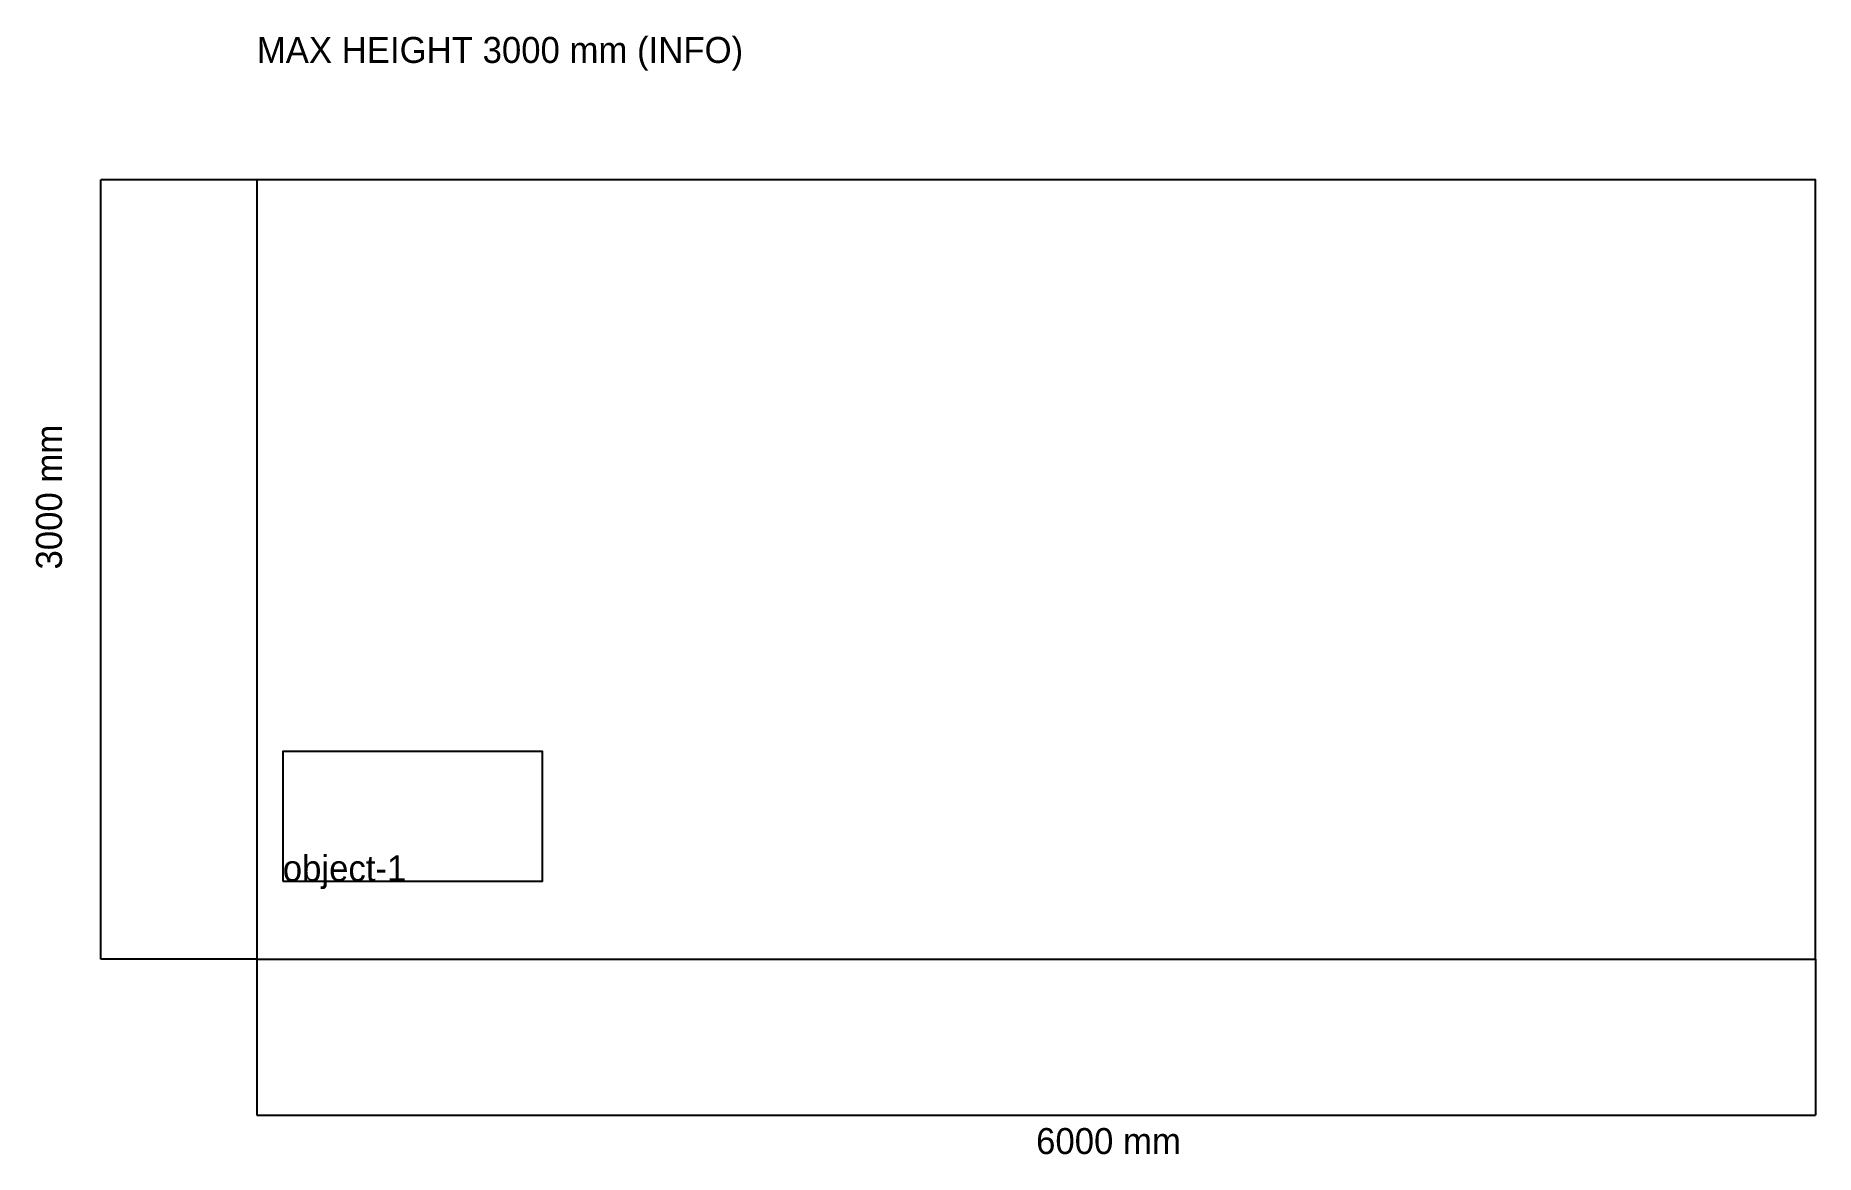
# Model space of a CAD drawing. Header units: millimetres. Extents: x -851 to 6000, y -751 to 3555.
import ezdxf

# ---------------------------------------------------------------- set-up
doc = ezdxf.new("R2010")
doc.units = ezdxf.units.MM
for name, color, linetype in [('S7-BOOTH-BOUNDARY', 7, 'CONTINUOUS'), ('S7-BOOTH-OPENINGS', 7, 'CONTINUOUS'), ('S7-DIMENSIONS', 7, 'CONTINUOUS'), ('S7-FURNITURE', 7, 'CONTINUOUS'), ('S7-LABELS', 7, 'CONTINUOUS')]:
    doc.layers.add(name, color=color, linetype=linetype)

msp = doc.modelspace()

# ---------------------------------------------------------------- linework, layer by layer
at = {"layer": 'S7-BOOTH-BOUNDARY'}
msp.add_lwpolyline([(0, 0), (6000, 0), (6000, 3000), (0, 3000)], close=True, dxfattribs=at)
at = {"layer": 'S7-BOOTH-OPENINGS'}
for p, q in [((6000, 1350), (6000, 1650)), ((2850, 0), (3150, 0))]:
    msp.add_line(p, q, dxfattribs=at)
at = {"layer": 'S7-DIMENSIONS'}
for p, q in [((-600, 0), (-600, 3000)), ((0, 3000), (-600, 3000)), ((0, 0), (-600, 0)), ((0, 0), (0, -600)), ((6000, 0), (6000, -600)), ((0, -600), (6000, -600))]:
    msp.add_line(p, q, dxfattribs=at)
at = {"layer": 'S7-FURNITURE'}
msp.add_lwpolyline([(100, 300), (1100, 300), (1100, 800), (100, 800)], close=True, dxfattribs=at)

# ---------------------------------------------------------------- texts
at = {"layer": 'S7-DIMENSIONS'}
for s, p in [('MAX HEIGHT 3000 mm (INFO)', (0, 3450)), ('6000 mm', (3000, -750))]:
    msp.add_text(s, height=100, dxfattribs=at).set_placement(p)
msp.add_text('3000 mm', height=100, rotation=90, dxfattribs=at).set_placement((-750, 1500))
at = {"layer": 'S7-LABELS'}
msp.add_text('object-1', height=100, dxfattribs=at).set_placement((100, 300))

doc.saveas('drawing.dxf')
